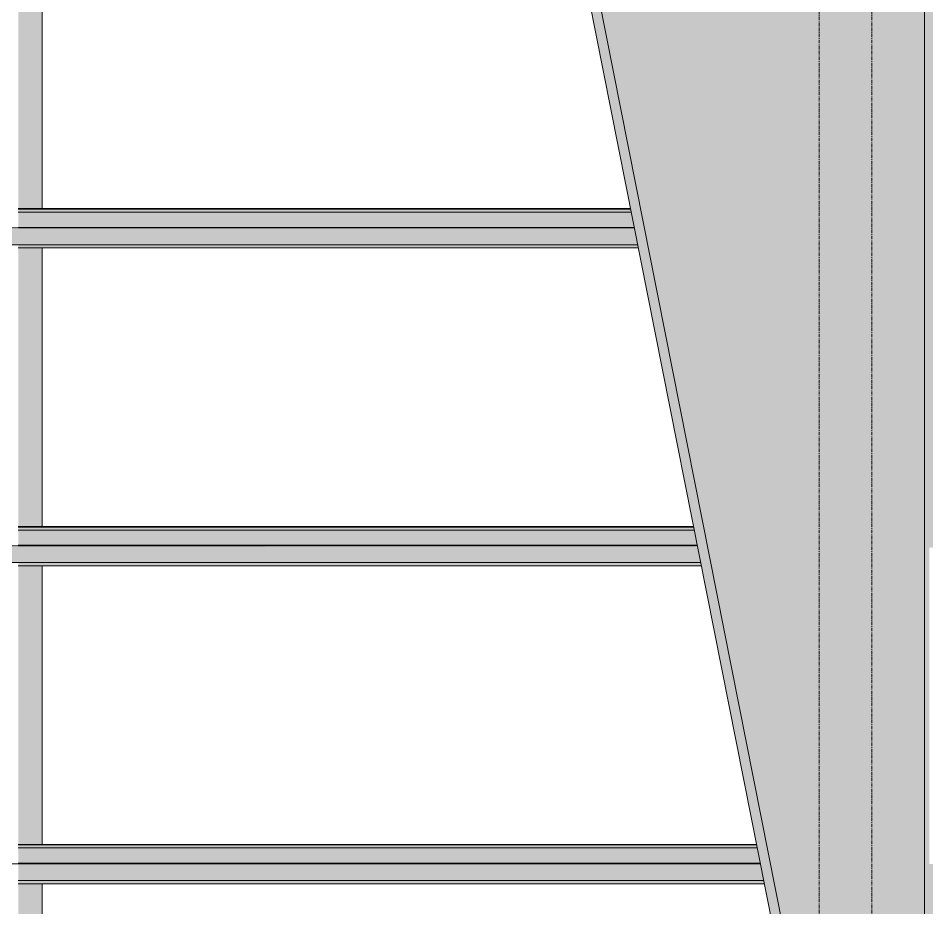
# Model space of a CAD drawing. Header units: inches. Extents: x -23034 to -8288, y -132 to 853.
# Drawn here: x -12439.7 to -12301.7, y 138.4 to 273.4 of the extents above; entities that cross this region are included whole.
import ezdxf

# ---------------------------------------------------------------- set-up
doc = ezdxf.new("R2010")
doc.units = ezdxf.units.IN
doc.header["$MEASUREMENT"] = 0
doc.linetypes.add('Grid Line 1_2_', pattern=[0.875, 0.5, -0.125, 0.125, -0.125])
for name, color, linetype, lineweight in [('A-GLAZ-CWMG', 51, 'Continuous', 9), ('S-BEAM', 12, 'Continuous', 9), ('S-GRID', 1, 'Continuous', 9)]:
    doc.layers.add(name, color=color, linetype=linetype, lineweight=lineweight)

# ---------------------------------------------------------------- blocks, each defined once
blk = doc.blocks.new('Girt_Z - 10_D-V104-Section 5')
at = {"layer": 'S-BEAM'}
for points in [[(22305.77, 147.45), (22332.68, 147.45), (22332.59, 147.9), (22220.43, 147.9), (22220.43, 147.45), (22304.97, 147.45)], [(22220.43, 145.13), (22333.14, 145.13), (22332.68, 147.45), (22220.43, 147.45)], [(22305.77, 144.87), (22333.19, 144.87), (22333.16, 145.05), (22220.43, 145), (22220.43, 144.87), (22304.97, 144.87)], [(22305.77, 142.5), (22333.66, 142.5), (22333.19, 144.87), (22220.43, 144.87), (22220.43, 142.5), (22304.97, 142.5)], [(22305.77, 142.02), (22333.76, 142.02), (22333.66, 142.5), (22220.43, 142.5), (22220.43, 142.02), (22304.97, 142.02)]]:
    blk.add_hatch(color=256, dxfattribs=at).paths.add_polyline_path(points, flags=0)
for p, q in [((22332.58, 147.98), (22220.43, 147.98)), ((22332.59, 147.9), (22220.43, 147.9)), ((22332.68, 147.45), (22220.43, 147.45)), ((22333.16, 145.05), (22112.8, 145.05)), ((22333.14, 145.13), (22220.43, 145.13)), ((22220.43, 142.5), (22333.66, 142.5)), ((22333.76, 142.02), (22220.43, 142.02))]:
    blk.add_line(p, q, dxfattribs=at)
blk = doc.blocks.new('Girt_Z - 10_D-1078092-Section 5')
at = {"layer": 'S-BEAM'}
h = blk.add_hatch(color=256, dxfattribs=at)
h.paths.add_polyline_path([(22304.97, 243.95), (22313.54, 243.95), (22313.45, 244.4), (22220.43, 244.4), (22220.43, 243.95), (22304.24, 243.95)], flags=0)
h.paths.add_polyline_path([(22364.05, 243.95), (22364.05, 244.4), (22359.55, 244.4), (22359.55, 243.95)], flags=0)
h = blk.add_hatch(color=256, dxfattribs=at)
h.paths.add_polyline_path([(22304.97, 241.63), (22314, 241.63), (22313.54, 243.95), (22220.43, 243.95), (22220.43, 241.63), (22304.24, 241.63)], flags=0)
h.paths.add_polyline_path([(22364.05, 241.63), (22364.05, 243.95), (22359.55, 243.95), (22359.55, 241.63)], flags=0)
h = blk.add_hatch(color=256, dxfattribs=at)
h.paths.add_polyline_path([(22220.43, 241.37), (22314.05, 241.37), (22314.02, 241.55), (22220.43, 241.5), (22220.43, 241.38)], flags=0)
h.paths.add_polyline_path([(22359.66, 241.37), (22359.74, 241.37), (22359.74, 241.55), (22359.55, 241.5), (22359.57, 241.37), (22359.66, 241.37)], flags=0)
h = blk.add_hatch(color=256, dxfattribs=at)
h.paths.add_polyline_path([(21871.88, 239), (22104.8, 239), (22104.8, 241.37), (21871.55, 241.37), (21871.55, 239)], flags=0)
h.paths.add_polyline_path([(22360.13, 239), (22364.05, 239), (22364.05, 241.37), (22359.66, 241.37), (22359.72, 239)], flags=0)
h.paths.add_polyline_path([(21390.44, 239), (21622.3, 239), (21622.3, 241.37), (21389.05, 241.37), (21389.05, 240), (21390.44, 240), (21390.44, 239.11)], flags=0)
h.paths.add_polyline_path([(21630.3, 239), (21863.55, 239), (21863.55, 241.37), (21630.3, 241.37)], flags=0)
h.paths.add_polyline_path([(22314.52, 239), (22314.05, 241.37), (22112.8, 241.37), (22112.8, 239), (22305.77, 239)], flags=0)
h = blk.add_hatch(color=256, dxfattribs=at)
h.paths.add_polyline_path([(22360.13, 238.52), (22359.55, 239), (22359.55, 238.52), (22359.66, 238.52)], flags=0)
h.paths.add_polyline_path([(22364.05, 238.52), (22364.05, 239), (22359.72, 239), (22360.2, 238.6), (22360.2, 238.52)], flags=0)
h.paths.add_polyline_path([(22259.22, 238.52), (22314.62, 238.52), (22314.52, 239), (22220.43, 239), (22220.43, 238.52)], flags=0)
for p, q in [((22313.44, 244.48), (22220.43, 244.48)), ((22313.45, 244.4), (22220.43, 244.4)), ((22313.54, 243.95), (22220.43, 243.95)), ((22314.02, 241.55), (22112.8, 241.55)), ((22314, 241.63), (22220.43, 241.63)), ((22112.8, 239), (22314.52, 239)), ((22314.62, 238.52), (22220.43, 238.52))]:
    blk.add_line(p, q, dxfattribs=at)
blk = doc.blocks.new('Rectangular Mullion - Profile_Polycarbonate_right-1075932-Section 5')
at = {"layer": 'A-GLAZ-CWMG'}
h = blk.add_hatch(color=256, dxfattribs=at)
h.paths.add_polyline_path([(22220.43, 0), (22224.05, 0), (22224.05, 45.52), (22220.43, 45.52)], flags=0)
h.paths.add_polyline_path([(22224.05, 51.48), (22224.05, 96.13), (22220.43, 96.13), (22220.43, 51.48)], flags=0)
h.paths.add_polyline_path([(22224.05, 102.09), (22224.05, 142.02), (22220.43, 142.02), (22220.43, 102.09)], flags=0)
h.paths.add_polyline_path([(22220.43, 147.98), (22224.05, 147.98), (22224.05, 190.27), (22220.43, 190.27), (22220.43, 170.12)], flags=0)
h.paths.add_polyline_path([(22224.05, 196.23), (22224.05, 238.52), (22220.43, 238.52), (22220.43, 196.23)], flags=0)
h.paths.add_polyline_path([(22220.43, 244.48), (22224.05, 244.48), (22224.05, 286.77), (22220.43, 286.77), (22220.43, 245.14)], flags=0)
h.paths.add_polyline_path([(22220.43, 292.73), (22224.05, 292.73), (22224.05, 307.78), (22220.43, 308.43), (22220.43, 293.43)], flags=0)
h.paths.add_polyline_path([(22224.05, 340.58), (22224.05, 341.07), (22220.43, 341.22), (22220.43, 340.73)], flags=0)
for p, q in [((22224.05, 244.48), (22224.05, 286.77)), ((22224.05, 196.23), (22224.05, 238.52)), ((22224.05, 147.98), (22224.05, 190.27)), ((22224.05, 102.09), (22224.05, 142.02))]:
    blk.add_line(p, q, dxfattribs=at)
blk = doc.blocks.new('columns and girder2 - one-1075720-Section 5')
at = {"layer": 'S-BEAM'}
h = blk.add_hatch(color=256, dxfattribs=at)
h.paths.add_polyline_path([(22340.05, 0), (22340.05, 118), (22305.77, 290.85), (22304.24, 290.85), (22338.55, 117.85), (22338.55, 0), (22339.97, 0)], flags=0)
h.paths.add_polyline_path([(21135.05, 0), (21135.8, 0), (21135.8, 240), (21134.3, 240), (21134.3, 144.75), (21135.05, 144.75), (21135.05, 95.1)], flags=0)
h.paths.add_polyline_path([(22358.05, 0), (22359.55, 0), (22359.55, 145), (22358.8, 145), (22358.8, 193), (22359.55, 193), (22359.55, 333.41), (22358.05, 333.39), (22358.05, 20.08)], flags=0)
h.paths.add_polyline_path([(21155.3, 0), (21155.3, 117.86), (21177.94, 240), (21176.41, 240), (21153.8, 118), (21153.89, 0)], flags=0)
h.paths.add_polyline_path([(21180.16, 252), (21193.29, 322.85), (21191.77, 322.85), (21178.64, 252), (21179.16, 252)], flags=0)
h.paths.add_polyline_path([(21135.05, 252), (21135.8, 252), (21135.8, 384.44), (21134.3, 384.5), (21134.3, 252)], flags=0)
h = blk.add_hatch(color=256, dxfattribs=at)
h.paths.add_polyline_path([(22358.05, -6.01), (22358.05, -6), (22357.91, -6.01)], flags=0)
h.paths.add_polyline_path([(22357.04, 0), (22358.05, 0), (22358.05, 284.6), (22307.55, 284.6), (22307.55, 285.6), (22358.05, 285.6), (22358.05, 333.49), (22353.42, 333.6), (22353.42, 333.45), (22350.85, 333.39), (22350.49, 333.25), (22350.29, 332.76), (22350.29, 322.67), (22350.49, 322.19), (22350.98, 321.99), (22353.42, 321.99), (22353.42, 321.61), (22346.93, 321.61), (22346.93, 321.99), (22349.38, 321.99), (22349.86, 322.19), (22350.06, 322.67), (22350.06, 332.76), (22349.8, 333.27), (22349.38, 333.45), (22346.93, 333.47), (22346.93, 333.83), (22349.38, 333.85), (22307.55, 335.6), (22307.55, 290.85), (22305.77, 290.85), (22340.05, 117.85), (22340.05, 0)], flags=0)
h.paths.add_polyline_path([(21135.8, 0), (21153.8, 0), (21153.8, 118), (21176.41, 240), (21135.8, 240), (21135.8, 95.1)], flags=0)
h.paths.add_polyline_path([(21135.8, 252), (21178.64, 252), (21192.18, 325.06), (21191.62, 324.99), (21191.62, 322.85), (21188.62, 322.85), (21188.62, 323.1), (21135.8, 323.1)], flags=0)
h.paths.add_polyline_path([(22304.55, 294.96), (22304.55, 335.72), (22010.43, 347.98), (22009.23, 319.17), (22123.34, 327.26), (22259.22, 303.04)], flags=0)
h.paths.add_polyline_path([(22006.22, 319.08), (22007.43, 348.1), (21645.51, 363.18), (21643.89, 324.26), (22006.07, 319.09)], flags=0)
h.paths.add_polyline_path([(21188.62, 324.1), (21188.62, 382.22), (21135.8, 384.42), (21135.8, 324.1), (21174.67, 324.1)], flags=0)
h.paths.add_polyline_path([(21640.89, 324.48), (21642.51, 363.31), (21387.43, 373.93), (21387.43, 354.02), (21403.33, 356.25), (21640.73, 324.5)], flags=0)
h.paths.add_polyline_path([(21191.62, 326.5), (21382.68, 353.35), (21382.68, 374.13), (21191.62, 382.09), (21191.62, 327.48)], flags=0)
for p, q in [((22358.05, 333.47), (22358.05, 0)), ((22304.24, 290.85), (22338.55, 117.85)), ((22340.05, 118), (22305.77, 290.85))]:
    blk.add_line(p, q, dxfattribs=at)
blk = doc.blocks.new('Girt_Z - 10_D-1076302-Section 5')
at = {"layer": 'S-BEAM'}
h = blk.add_hatch(color=256, dxfattribs=at)
h.paths.add_polyline_path([(22304.97, 195.7), (22323.11, 195.7), (22323.02, 196.15), (22220.43, 196.15), (22220.43, 195.7), (22304.24, 195.7)], flags=0)
h.paths.add_polyline_path([(22364.05, 195.7), (22364.05, 196.15), (22359.55, 196.15), (22359.55, 195.7)], flags=0)
h = blk.add_hatch(color=256, dxfattribs=at)
h.paths.add_polyline_path([(22304.97, 193.38), (22323.57, 193.38), (22323.11, 195.7), (22220.43, 195.7), (22220.43, 193.38), (22304.24, 193.38)], flags=0)
h.paths.add_polyline_path([(22364.05, 193.38), (22364.05, 195.7), (22359.55, 195.7), (22359.55, 193.38)], flags=0)
h = blk.add_hatch(color=256, dxfattribs=at)
h.paths.add_polyline_path([(22220.43, 193.12), (22323.61, 193.2), (22323.59, 193.3), (22220.43, 193.24), (22220.43, 193.16)], flags=0)
h.paths.add_polyline_path([(22359.66, 193.12), (22359.74, 193.2), (22359.74, 193.3), (22359.55, 193.28), (22359.55, 193.12), (22359.66, 193.12)], flags=0)
h = blk.add_hatch(color=256, dxfattribs=at)
h.paths.add_polyline_path([(22304.24, 190.75), (22324.09, 190.75), (22323.62, 193.12), (22113.3, 193.12), (22113.3, 190.75), (22259.22, 190.75)], flags=0)
h.paths.add_polyline_path([(22359.66, 193), (22364.05, 193), (22364.05, 193.12), (22359.66, 193.12)], flags=0)
blk.add_hatch(color=256, dxfattribs=at).paths.add_polyline_path([(22220.43, 190.27), (22324.19, 190.27), (22324.09, 190.75), (22220.43, 190.75)], flags=0)
for p, q in [((22323.01, 196.23), (22220.43, 196.23)), ((22323.02, 196.15), (22220.43, 196.15)), ((22323.11, 195.7), (22220.43, 195.7)), ((22323.59, 193.3), (22113.3, 193.3)), ((22323.57, 193.38), (22220.43, 193.38)), ((22113.3, 190.75), (22324.09, 190.75)), ((22324.19, 190.27), (22220.43, 190.27))]:
    blk.add_line(p, q, dxfattribs=at)

msp = doc.modelspace()

# ---------------------------------------------------------------- linework, layer by layer
at = {"layer": 'S-GRID', "linetype": 'Grid Line 1_2_'}
for p, q in [((-12318.07074, -132), (-12318.07074, 648.65882)), ((-12310.07074, -132), (-12310.07074, 648.65882))]:
    msp.add_line(p, q, dxfattribs=at)

# ---------------------------------------------------------------- block references
at = {"layer": 'A-GLAZ-CWMG'}
msp.add_blockref('Rectangular Mullion - Profile_Polycarbonate_right-1075932-Section 5', (-34660.12355, 0), dxfattribs=at)
at = {"layer": 'S-BEAM'}
for name in ['columns and girder2 - one-1075720-Section 5', 'Girt_Z - 10_D-1078092-Section 5', 'Girt_Z - 10_D-1076302-Section 5', 'Girt_Z - 10_D-V104-Section 5']:
    msp.add_blockref(name, (-34660.12355, 0), dxfattribs=at)

doc.saveas('drawing.dxf')
